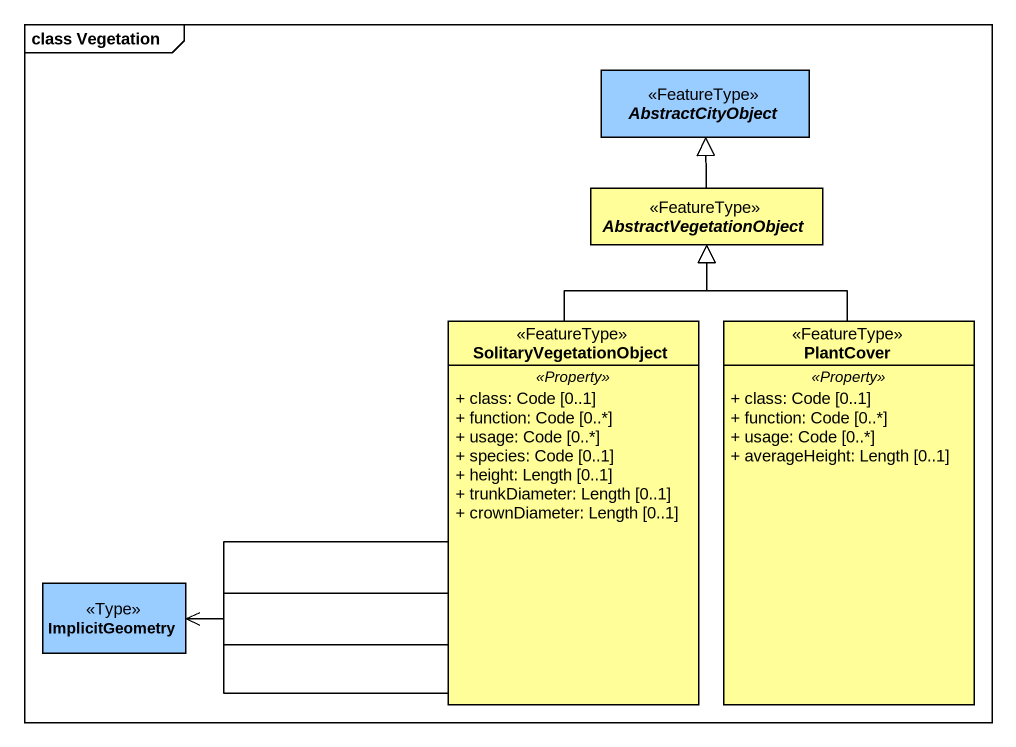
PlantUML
@startuml
mainframe class Vegetation
hide circle
hide empty members
skinparam classAttributeIconSize 0
abstract class AbstractCityObject <<FeatureType>> #99CCFF
abstract class AbstractVegetationObject <<FeatureType>> #FFFE99
class SolitaryVegetationObject <<FeatureType>> #FFFE99 {
  .. <<Property>> ..
  + class: Code [0..1]
  + function: Code [0..*]
  + usage: Code [0..*]
  + species: Code [0..1]
  + height: Length [0..1]
  + trunkDiameter: Length [0..1]
  + crownDiameter: Length [0..1]
}
class PlantCover <<FeatureType>> #FFFE99 {
  .. <<Property>> ..
  + class: Code [0..1]
  + function: Code [0..*]
  + usage: Code [0..*]
  + averageHeight: Length [0..1]
}
class ImplicitGeometry <<Type>> #99CCFF
AbstractVegetationObject -up-|> AbstractCityObject
SolitaryVegetationObject -up-|> AbstractVegetationObject
SolitaryVegetationObject -left-> ImplicitGeometry
SolitaryVegetationObject -left-> ImplicitGeometry
SolitaryVegetationObject -left-> ImplicitGeometry
SolitaryVegetationObject -left-> ImplicitGeometry
PlantCover -up-|> AbstractVegetationObject
@enduml
